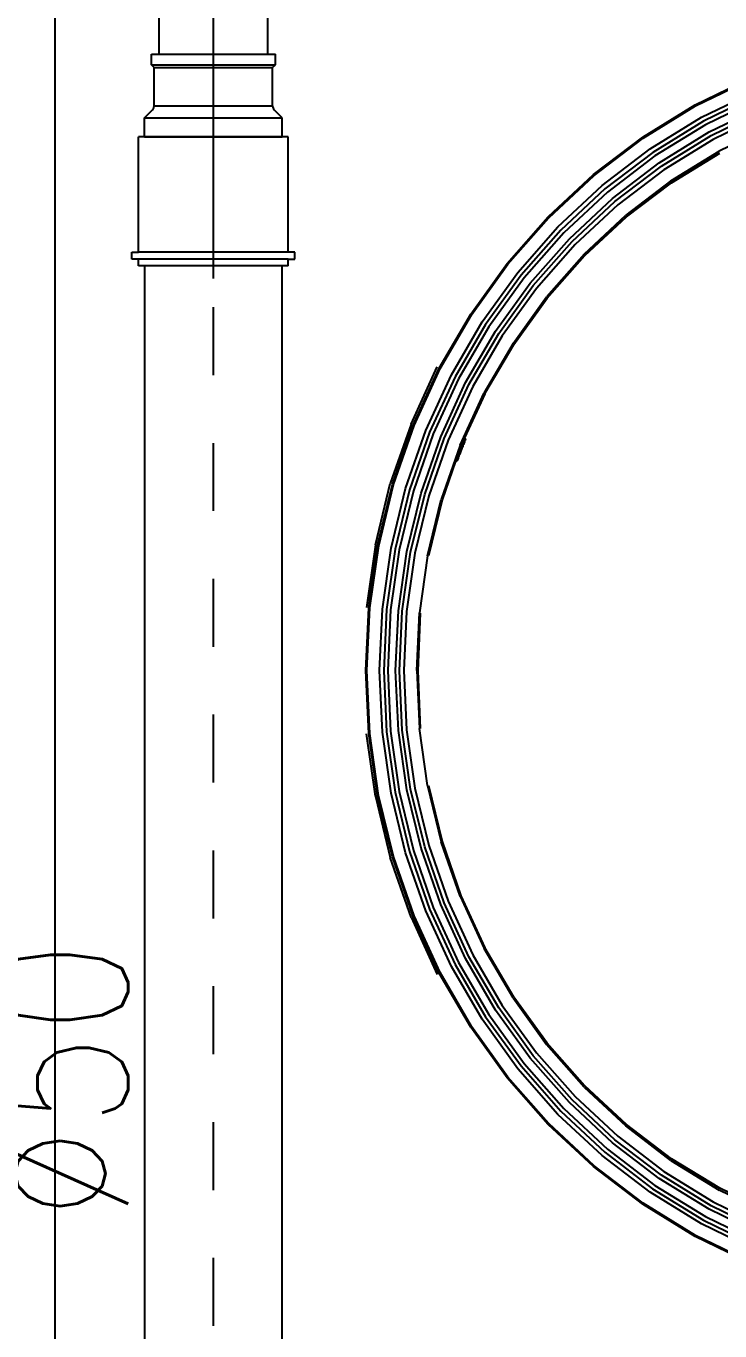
# Model space of a CAD drawing. Extents: x 41.9 to 126, y -21.3 to 38.1.
# Drawn here: x 97.593 to 98.614, y -14.591 to -12.669 of the extents above; entities that cross this region are included whole.
import ezdxf

# ---------------------------------------------------------------- set-up
doc = ezdxf.new("R2010")
doc.units = 0
for name, pattern in [('(_DASHED_)', [0.3, 0.2, -0.1]), ('DASHDOT2', [0.5, 0.25, -0.125, 0, -0.125]), ('ESGOTO_PRIMARIO', [1000, 1000, 0])]:
    doc.linetypes.add(name, pattern=pattern)
doc.layers.get('0').update_dxf_attribs({"linetype": 'CONTINUOUS'})
doc.layers.get('Defpoints').update_dxf_attribs({"linetype": 'CONTINUOUS'})
for name, color, linetype in [('ARQUITETURA_R07', 8, 'CONTINUOUS'), ('CONEXAO-PVC_SOLDAVEL_BRANCO', 84, 'CONTINUOUS'), ('IND_DIAMETRO', 7, 'CONTINUOUS'), ('IND_FLUXO', 3, 'CONTINUOUS'), ('LINHA_CENTRAL', 5, 'CONTINUOUS'), ('LINHA_EIXO', 8, 'DASHDOT2'), ('LISTAGEM_TEXTO', 7, 'CONTINUOUS'), ('TRACADO_INTERNO_CNX', 7, 'CONTINUOUS'), ('TUBO-PVC_SOLDAVEL_BRANCO', 84, 'CONTINUOUS'), ('US_dimension', 7, 'CONTINUOUS')]:
    doc.layers.add(name, color=color, linetype=linetype)
doc.styles.add('ARIAL', font='arial.ttf')
doc.styles.add('romans', font='romans.shx')
doc.dimstyles.new('1_25 A.F', dxfattribs={"dimscale": 0, "dimtxt": 0.2, "dimasz": 0.1, "dimexe": 0.05, "dimexo": 0.05, "dimgap": -0.045, "dimtad": 1, "dimlfac": 0.25, "dimzin": 5, "dimdsep": 46, "dimtxsty": 'ARIAL', "dimcen": 0, "dimclrd": 256, "dimclre": 256, "dimclrt": 256, "dimadec": 0, "dimazin": 0, "dimtfac": 1, "dimtmove": 2, "dimatfit": 3, "dimfxl": 0.08, "dimtolj": 1, "dimtzin": 1, "dimlwd": -1, "dimlwe": -1, "dimarcsym": 0})

# ---------------------------------------------------------------- blocks, each defined once
blk = doc.blocks.new('VISTAS')
at = {"layer": 'ARQUITETURA_R07'}
for p, q in [((0.86418, -1.02829), (0.86418, -0.51807)), ((1.09962, -0.5701), (1.11995, -0.56019)), ((1.0998, -0.57045), (1.1201, -0.56057)), ((1.102, -0.5747), (1.12188, -0.56502)), ((1.12248, -0.56651), (1.10273, -0.57612)), ((1.08032, -0.582), (1.09962, -0.5701)), ((1.08053, -0.58234), (1.0998, -0.57045)), ((1.12303, -0.56788), (1.10341, -0.57743)), ((1.10479, -0.5801), (1.12415, -0.57067)), ((1.08313, -0.58634), (1.102, -0.5747)), ((1.10273, -0.57612), (1.08399, -0.58768)), ((1.10546, -0.58139), (1.12469, -0.57202)), ((1.1253, -0.57353), (1.10621, -0.58283)), ((1.10341, -0.57743), (1.08479, -0.58892)), ((1.08642, -0.59143), (1.10479, -0.5801)), ((1.12712, -0.57808), (1.10845, -0.58718)), ((1.06225, -0.5958), (1.08032, -0.582)), ((1.06249, -0.59611), (1.08053, -0.58234)), ((1.0872, -0.59265), (1.10546, -0.58139)), ((1.10621, -0.58283), (1.08809, -0.59401)), ((1.06545, -0.59984), (1.08313, -0.58634)), ((1.08399, -0.58768), (1.06643, -0.60108)), ((1.08479, -0.58892), (1.06736, -0.60223)), ((1.09073, -0.59811), (1.10845, -0.58718)), ((1.09096, -0.59877), (1.10866, -0.5879)), ((1.06922, -0.60457), (1.08642, -0.59143)), ((1.07011, -0.6057), (1.0872, -0.59265)), ((1.08809, -0.59401), (1.07112, -0.60697)), ((1.04558, -0.61136), (1.06225, -0.5958)), ((1.04585, -0.61164), (1.06249, -0.59611)), ((1.04915, -0.61505), (1.06545, -0.59984)), ((1.09073, -0.59811), (1.07414, -0.61078)), ((1.07439, -0.61137), (1.09096, -0.59877)), ((1.06643, -0.60108), (1.05024, -0.61618)), ((1.06736, -0.60223), (1.05127, -0.61724)), ((1.05334, -0.61938), (1.06922, -0.60457)), ((1.05433, -0.62041), (1.07011, -0.6057)), ((1.07112, -0.60697), (1.05546, -0.62157)), ((1.03047, -0.62853), (1.04558, -0.61136)), ((1.03076, -0.62878), (1.04585, -0.61164)), ((1.05882, -0.62506), (1.07414, -0.61078)), ((1.05909, -0.62558), (1.07439, -0.61137)), ((1.03437, -0.63184), (1.04915, -0.61505)), ((1.05024, -0.61618), (1.03556, -0.63286)), ((1.05127, -0.61724), (1.03669, -0.63381)), ((1.03895, -0.63573), (1.05334, -0.61938)), ((1.04003, -0.63665), (1.05433, -0.62041)), ((1.05546, -0.62157), (1.04127, -0.63769)), ((1.01706, -0.64714), (1.03047, -0.62853)), ((1.01737, -0.64736), (1.03076, -0.62878)), ((1.05882, -0.62506), (1.04495, -0.64082)), ((1.04521, -0.64127), (1.05909, -0.62558)), ((1.02125, -0.65004), (1.03437, -0.63184)), ((1.03556, -0.63286), (1.02253, -0.65093)), ((1.03669, -0.63381), (1.02375, -0.65177)), ((1.02618, -0.65345), (1.03895, -0.63573)), ((1.02734, -0.65425), (1.04003, -0.63665)), ((1.04127, -0.63769), (1.02868, -0.65517)), ((1.03263, -0.65791), (1.04495, -0.64082)), ((1.03289, -0.65829), (1.04521, -0.64127)), ((1.00548, -0.66703), (1.01706, -0.64714)), ((1.00582, -0.66721), (1.01737, -0.64736)), ((1.00993, -0.66949), (1.02125, -0.65004)), ((1.02253, -0.65093), (1.01129, -0.67024)), ((1.02375, -0.65177), (1.01258, -0.67095)), ((1.01517, -0.67237), (1.02618, -0.65345)), ((1.0164, -0.67306), (1.02734, -0.65425)), ((1.02868, -0.65517), (1.01781, -0.67383)), ((1.03263, -0.65791), (1.02201, -0.67616)), ((1.0223, -0.67637), (1.03289, -0.65829)), ((0.99509, -0.68762), (1.00475, -0.66658)), ((0.99586, -0.68798), (1.00548, -0.66703)), ((0.9962, -0.68813), (1.00582, -0.66721)), ((1.00052, -0.68998), (1.00993, -0.66949)), ((1.01129, -0.67024), (1.00194, -0.69059)), ((1.01258, -0.67095), (1.00329, -0.69116)), ((1.006, -0.69232), (1.01517, -0.67237)), ((1.00729, -0.69288), (1.0164, -0.67306)), ((1.01781, -0.67383), (1.00877, -0.69351)), ((1.01317, -0.69539), (1.02201, -0.67616)), ((1.02226, -0.67647), (1.01479, -0.6927)), ((1.0223, -0.67637), (1.02226, -0.67647)), ((0.99509, -0.68762), (0.98748, -0.70954)), ((0.98828, -0.70982), (0.99586, -0.68798)), ((0.98864, -0.70993), (0.9962, -0.68813)), ((0.99311, -0.71133), (1.00052, -0.68998)), ((1.00194, -0.69059), (0.99457, -0.71179)), ((1.00329, -0.69116), (0.99598, -0.71223)), ((0.99878, -0.71311), (1.006, -0.69232)), ((1.00012, -0.71353), (1.00729, -0.69288)), ((1.00877, -0.69351), (1.00166, -0.714)), ((1.01317, -0.69539), (1.00621, -0.71543)), ((1.01347, -0.69556), (1.01151, -0.70121)), ((1.01267, -0.69949), (1.01451, -0.69476)), ((1.01325, -0.69816), (1.01405, -0.69609)), ((1.01476, -0.69277), (1.01347, -0.69556)), ((1.01406, -0.69606), (1.01405, -0.69609)), ((1.01408, -0.69601), (1.01406, -0.69606)), ((1.0141, -0.69597), (1.01408, -0.69601)), ((1.01411, -0.69593), (1.0141, -0.69597)), ((1.01411, -0.69593), (1.01415, -0.69584)), ((1.01415, -0.69584), (1.01422, -0.69564)), ((1.01422, -0.69564), (1.01425, -0.69558)), ((1.01425, -0.69558), (1.0143, -0.69543)), ((1.0143, -0.69543), (1.01431, -0.69539)), ((1.01431, -0.69539), (1.01433, -0.69534)), ((1.01433, -0.69534), (1.01435, -0.69532)), ((1.01435, -0.69532), (1.01437, -0.69526)), ((1.0144, -0.69519), (1.01437, -0.69526)), ((1.0144, -0.69519), (1.01441, -0.69516)), ((1.01442, -0.69512), (1.01441, -0.69516)), ((1.01442, -0.69512), (1.01444, -0.6951)), ((1.01444, -0.6951), (1.01446, -0.69504)), ((1.01447, -0.695), (1.01446, -0.69504)), ((1.01451, -0.69491), (1.01447, -0.695)), ((1.01452, -0.69487), (1.01451, -0.69491)), ((1.01453, -0.69484), (1.01452, -0.69487)), ((1.01456, -0.69477), (1.01453, -0.69484)), ((1.01457, -0.69475), (1.01456, -0.69477)), ((1.0146, -0.69468), (1.01457, -0.69475)), ((1.01461, -0.69464), (1.0146, -0.69468)), ((1.01463, -0.69458), (1.01461, -0.69464)), ((1.01463, -0.69458), (1.01466, -0.69452)), ((1.01463, -0.69458), (1.01465, -0.69455)), ((1.01465, -0.69455), (1.01466, -0.69452)), ((1.01467, -0.69448), (1.01466, -0.69452)), ((1.01469, -0.69444), (1.01467, -0.69448)), ((1.01469, -0.69444), (1.0147, -0.69441)), ((1.0147, -0.69441), (1.01472, -0.69436)), ((1.01474, -0.69431), (1.01472, -0.69436)), ((1.01476, -0.69425), (1.01474, -0.69431)), ((1.01478, -0.69273), (1.01476, -0.69277)), ((1.01476, -0.69277), (1.01482, -0.69279)), ((1.01477, -0.69422), (1.01476, -0.69425)), ((1.01479, -0.69416), (1.01477, -0.69422)), ((1.01479, -0.6927), (1.01478, -0.69273)), ((1.01478, -0.69273), (1.01482, -0.69279)), ((1.01496, -0.69282), (1.01479, -0.6927)), ((1.01479, -0.69416), (1.01482, -0.6941)), ((1.01492, -0.69284), (1.01482, -0.69279)), ((1.01482, -0.6941), (1.01483, -0.69404)), ((1.01483, -0.69404), (1.01485, -0.69402)), ((1.01492, -0.69292), (1.01484, -0.69313)), ((1.01485, -0.69402), (1.01486, -0.69399)), ((1.01486, -0.69399), (1.01487, -0.69395)), ((1.01487, -0.69395), (1.01489, -0.69391)), ((1.01489, -0.69391), (1.01491, -0.69384)), ((1.0149, -0.69387), (1.01489, -0.69391)), ((1.0149, -0.69387), (1.01491, -0.69384)), ((1.01491, -0.69384), (1.01493, -0.6938)), ((1.01492, -0.69284), (1.01495, -0.69285)), ((1.01492, -0.69284), (1.01493, -0.69289)), ((1.01493, -0.69289), (1.01498, -0.69294)), ((1.01499, -0.69291), (1.01493, -0.69289)), ((1.01493, -0.6938), (1.01494, -0.69376)), ((1.01494, -0.69376), (1.01496, -0.69371)), ((1.01495, -0.69285), (1.01501, -0.69287)), ((1.01501, -0.69287), (1.01496, -0.69282)), ((1.01496, -0.69371), (1.01499, -0.69364)), ((1.01498, -0.69367), (1.01496, -0.69371)), ((1.01498, -0.69294), (1.01502, -0.693)), ((1.01499, -0.69361), (1.01498, -0.69367)), ((1.01499, -0.69291), (1.01501, -0.69287)), ((1.01499, -0.69291), (1.01503, -0.69297)), ((1.01499, -0.69291), (1.01505, -0.69294)), ((1.01499, -0.69361), (1.01502, -0.69356)), ((1.01499, -0.69361), (1.01501, -0.69358)), ((1.01499, -0.69361), (1.01499, -0.69364)), ((1.01502, -0.69356), (1.01501, -0.69358)), ((1.01502, -0.693), (1.01505, -0.69307)), ((1.01502, -0.69353), (1.01504, -0.69348)), ((1.01502, -0.69356), (1.01504, -0.69348)), ((1.01502, -0.69356), (1.01502, -0.69353)), ((1.01506, -0.69304), (1.01503, -0.69297)), ((1.01504, -0.69348), (1.01506, -0.69342)), ((1.01504, -0.69348), (1.01505, -0.69345)), ((1.01508, -0.693), (1.01505, -0.69294)), ((1.01505, -0.69307), (1.01506, -0.69304)), ((1.01505, -0.69307), (1.01507, -0.69314)), ((1.01507, -0.69338), (1.01505, -0.69345)), ((1.01506, -0.69342), (1.01505, -0.69345)), ((1.01508, -0.693), (1.01506, -0.69304)), ((1.01506, -0.69304), (1.01509, -0.69309)), ((1.01506, -0.69304), (1.0151, -0.69306)), ((1.01506, -0.69342), (1.01507, -0.69338)), ((1.01507, -0.69314), (1.01509, -0.69309)), ((1.01507, -0.69314), (1.01508, -0.69321)), ((1.01509, -0.69318), (1.01507, -0.69314)), ((1.01509, -0.69332), (1.01507, -0.69338)), ((1.01507, -0.69338), (1.01508, -0.69335)), ((1.01508, -0.693), (1.0151, -0.69306)), ((1.01508, -0.69321), (1.01508, -0.69328)), ((1.01508, -0.69328), (1.01511, -0.69322)), ((1.01509, -0.69332), (1.01508, -0.69328)), ((1.01508, -0.69328), (1.01508, -0.69335)), ((1.01509, -0.69332), (1.01508, -0.69335)), ((1.01509, -0.69309), (1.0151, -0.69306)), ((1.01511, -0.69314), (1.01509, -0.69309)), ((1.01509, -0.69318), (1.01509, -0.69325)), ((1.01509, -0.69325), (1.01509, -0.69332)), ((1.01511, -0.69314), (1.01511, -0.69322)), ((1.0115, -0.70125), (1.00652, -0.71555)), ((1.01151, -0.70121), (1.0115, -0.70125)), ((1.0115, -0.70125), (1.01168, -0.70128)), ((1.01151, -0.70121), (1.01169, -0.70124)), ((1.01169, -0.70124), (1.01168, -0.70128)), ((1.01175, -0.70128), (1.01168, -0.70128)), ((1.01176, -0.70125), (1.01169, -0.70124)), ((1.01185, -0.70085), (1.01172, -0.70118)), ((1.01175, -0.70128), (1.01182, -0.70126)), ((1.01183, -0.70123), (1.01176, -0.70125)), ((1.01188, -0.70124), (1.01182, -0.70126)), ((1.0119, -0.70121), (1.01183, -0.70123)), ((1.01188, -0.70124), (1.01195, -0.7012)), ((1.01196, -0.70117), (1.0119, -0.70121)), ((1.0119, -0.70121), (1.01195, -0.7012)), ((1.012, -0.70116), (1.01195, -0.7012)), ((1.01201, -0.70113), (1.01196, -0.70117)), ((1.012, -0.70116), (1.01205, -0.7011)), ((1.01201, -0.70113), (1.012, -0.70116)), ((1.01206, -0.70107), (1.01201, -0.70113)), ((1.01206, -0.70107), (1.01205, -0.7011)), ((1.0121, -0.70102), (1.01206, -0.70107)), ((1.01212, -0.70099), (1.0121, -0.70102)), ((1.01215, -0.70092), (1.01212, -0.70099)), ((1.01217, -0.70088), (1.01215, -0.70092)), ((1.0122, -0.70082), (1.01217, -0.70088)), ((1.01217, -0.70088), (1.01219, -0.70085)), ((1.01221, -0.70078), (1.01219, -0.70085)), ((1.01219, -0.70085), (1.0122, -0.70082)), ((1.0122, -0.70082), (1.01221, -0.70078)), ((1.01221, -0.70078), (1.01224, -0.70072)), ((1.01223, -0.70075), (1.01221, -0.70078)), ((1.01223, -0.70075), (1.01225, -0.70069)), ((1.01224, -0.70072), (1.01223, -0.70075)), ((1.01227, -0.70066), (1.01224, -0.70072)), ((1.01225, -0.70069), (1.01228, -0.70062)), ((1.01227, -0.70066), (1.01225, -0.70069)), ((1.01228, -0.70062), (1.01227, -0.70066)), ((1.0123, -0.70057), (1.01228, -0.70062)), ((1.0123, -0.70057), (1.01233, -0.7005)), ((1.0123, -0.70057), (1.01232, -0.70053)), ((1.01232, -0.70053), (1.01233, -0.7005)), ((1.01233, -0.7005), (1.01234, -0.70046)), ((1.01236, -0.70042), (1.01234, -0.70046)), ((1.01236, -0.70042), (1.01238, -0.70038)), ((1.01239, -0.70034), (1.01238, -0.70038)), ((1.01241, -0.7003), (1.01239, -0.70034)), ((1.01244, -0.70023), (1.01241, -0.7003)), ((1.01243, -0.70027), (1.01241, -0.7003)), ((1.01245, -0.70021), (1.01243, -0.70027)), ((1.01244, -0.70023), (1.01243, -0.70027)), ((1.01244, -0.70023), (1.01246, -0.70018)), ((1.01245, -0.70021), (1.01246, -0.70018)), ((1.01246, -0.70018), (1.01248, -0.70014)), ((1.01248, -0.70014), (1.01249, -0.7001)), ((1.01249, -0.7001), (1.0125, -0.70007)), ((1.0125, -0.70007), (1.01252, -0.70001)), ((1.01252, -0.70001), (1.01254, -0.69999)), ((1.01254, -0.69999), (1.01256, -0.69992)), ((1.01256, -0.69992), (1.01259, -0.69986)), ((1.01259, -0.69986), (1.01263, -0.69974)), ((1.01263, -0.69974), (1.01265, -0.6997)), ((1.01267, -0.69966), (1.01265, -0.6997)), ((1.01267, -0.69966), (1.01275, -0.69944)), ((1.01275, -0.69944), (1.01278, -0.69937)), ((1.01278, -0.69937), (1.01282, -0.69928)), ((1.01282, -0.69928), (1.01286, -0.69915)), ((1.01286, -0.69915), (1.01288, -0.69911)), ((1.01288, -0.69911), (1.01294, -0.69896)), ((1.01294, -0.69896), (1.01296, -0.69888)), ((1.01295, -0.69892), (1.01294, -0.69896)), ((1.01295, -0.69892), (1.01296, -0.69888)), ((1.01316, -0.69839), (1.01296, -0.69888)), ((1.01318, -0.69833), (1.01316, -0.69839)), ((1.01318, -0.69833), (1.01321, -0.69827)), ((1.01321, -0.69827), (1.01322, -0.69823)), ((1.01322, -0.69823), (1.01325, -0.69816)), ((0.98199, -0.73213), (0.98748, -0.70954)), ((0.98282, -0.73231), (0.98828, -0.70982)), ((0.98319, -0.73239), (0.98864, -0.70993)), ((0.98777, -0.73333), (0.99311, -0.71133)), ((0.99457, -0.71179), (0.98927, -0.73364)), ((0.99598, -0.71223), (0.99071, -0.73393)), ((0.99359, -0.73452), (0.99878, -0.71311)), ((0.99495, -0.7348), (1.00012, -0.71353)), ((1.00166, -0.714), (0.99653, -0.73512)), ((1.0012, -0.73608), (1.00621, -0.71543)), ((1.00652, -0.71555), (1.00153, -0.73616)), ((0.98199, -0.73213), (0.97868, -0.75515)), ((0.97954, -0.75525), (0.98282, -0.73231)), ((0.97992, -0.75528), (0.98319, -0.73239)), ((0.98457, -0.75576), (0.98777, -0.73333)), ((0.98927, -0.73364), (0.9861, -0.75591)), ((0.99071, -0.73393), (0.98756, -0.75606)), ((0.99048, -0.75636), (0.99359, -0.73452)), ((0.99186, -0.7565), (0.99495, -0.7348)), ((0.99653, -0.73512), (0.99346, -0.75666)), ((1.0012, -0.73608), (0.9982, -0.75714)), ((0.97846, -0.7784), (0.97954, -0.75525)), ((0.97884, -0.7784), (0.97992, -0.75528)), ((0.98351, -0.7784), (0.98457, -0.75576)), ((0.9861, -0.75591), (0.98505, -0.77841)), ((0.98756, -0.75606), (0.98651, -0.7784)), ((0.98944, -0.7784), (0.99048, -0.75636)), ((0.99084, -0.77841), (0.99186, -0.7565)), ((0.99346, -0.75666), (0.99244, -0.7784)), ((0.99721, -0.7784), (0.9982, -0.75714)), ((0.99769, -0.77842), (0.99861, -0.75719)), ((0.97954, -0.80156), (0.97846, -0.7784)), ((0.97992, -0.80152), (0.97884, -0.7784)), ((0.98457, -0.80105), (0.98351, -0.7784)), ((0.98505, -0.77841), (0.9861, -0.80089)), ((0.98651, -0.7784), (0.98756, -0.80074)), ((0.99048, -0.80045), (0.98944, -0.7784)), ((0.99186, -0.80031), (0.99084, -0.77841)), ((0.99244, -0.7784), (0.99346, -0.80015)), ((0.99721, -0.7784), (0.9982, -0.79967)), ((0.99861, -0.79965), (0.99769, -0.77842)), ((0.98199, -0.82466), (0.97868, -0.80164)), ((0.98282, -0.82449), (0.97954, -0.80156)), ((0.98318, -0.82441), (0.97992, -0.80152)), ((0.98777, -0.82347), (0.98457, -0.80105)), ((0.9861, -0.80089), (0.98927, -0.82317)), ((0.98756, -0.80074), (0.99071, -0.82287)), ((0.99359, -0.82228), (0.99048, -0.80045)), ((0.99495, -0.822), (0.99186, -0.80031)), ((0.99346, -0.80015), (0.99653, -0.82168)), ((1.0012, -0.82072), (0.9982, -0.79967)), ((1.0012, -0.82072), (1.00621, -0.84137)), ((1.00153, -0.82065), (1.00652, -0.84126)), ((0.98199, -0.82466), (0.98748, -0.84724)), ((0.98828, -0.84698), (0.98282, -0.82449)), ((0.98864, -0.84687), (0.98318, -0.82441)), ((0.9931, -0.84547), (0.98777, -0.82347)), ((0.98927, -0.82317), (0.99457, -0.84501)), ((0.99071, -0.82287), (0.99598, -0.84457)), ((0.99878, -0.84369), (0.99359, -0.82228)), ((1.00012, -0.84328), (0.99495, -0.822)), ((0.99653, -0.82168), (1.00166, -0.84279)), ((0.99457, -0.84501), (1.00194, -0.86621)), ((0.99598, -0.84457), (1.00329, -0.86563)), ((1.006, -0.86447), (0.99878, -0.84369)), ((1.00729, -0.86393), (1.00012, -0.84328)), ((1.00166, -0.84279), (1.00877, -0.86329)), ((1.01317, -0.86141), (1.00621, -0.84137)), ((1.00652, -0.84126), (1.01347, -0.86125)), ((0.99509, -0.86916), (0.98748, -0.84724)), ((0.99586, -0.86881), (0.98828, -0.84698)), ((0.9962, -0.86866), (0.98864, -0.84687)), ((1.00052, -0.86682), (0.9931, -0.84547)), ((1.01517, -0.88442), (1.006, -0.86447)), ((1.0164, -0.88375), (1.00729, -0.86393)), ((1.00877, -0.86329), (1.01781, -0.88296)), ((1.01317, -0.86141), (1.02201, -0.88064)), ((1.01347, -0.86125), (1.0223, -0.88044)), ((0.99509, -0.86916), (1.00475, -0.8902)), ((1.00548, -0.88977), (0.99586, -0.86881)), ((1.00582, -0.88958), (0.9962, -0.86866)), ((1.00993, -0.88731), (1.00052, -0.86682)), ((1.00194, -0.86621), (1.01129, -0.88656)), ((1.00329, -0.86563), (1.01258, -0.88585)), ((1.02734, -0.90255), (1.0164, -0.88375)), ((1.01781, -0.88296), (1.02868, -0.90163)), ((1.03263, -0.89889), (1.02201, -0.88064)), ((1.03289, -0.89855), (1.0223, -0.88044)), ((1.02125, -0.90675), (1.00993, -0.88731)), ((1.01129, -0.88656), (1.02253, -0.90587)), ((1.01258, -0.88585), (1.02375, -0.90503)), ((1.02618, -0.90335), (1.01517, -0.88442)), ((1.01706, -0.90965), (1.00548, -0.88977)), ((1.01737, -0.90943), (1.00582, -0.88958)), ((1.04003, -0.92015), (1.02734, -0.90255)), ((1.02868, -0.90163), (1.04127, -0.9191)), ((1.03263, -0.89889), (1.04495, -0.91598)), ((1.03289, -0.89855), (1.03292, -0.89865)), ((1.04521, -0.91556), (1.03292, -0.89865)), ((1.03437, -0.92495), (1.02125, -0.90675)), ((1.02253, -0.90587), (1.03556, -0.92394)), ((1.02375, -0.90503), (1.03669, -0.92299)), ((1.03895, -0.92107), (1.02618, -0.90335)), ((1.03047, -0.92826), (1.01706, -0.90965)), ((1.03076, -0.92801), (1.01737, -0.90943)), ((1.05882, -0.93174), (1.04495, -0.91598)), ((1.05908, -0.93125), (1.04521, -0.91556)), ((1.05334, -0.93741), (1.03895, -0.92107)), ((1.05433, -0.93639), (1.04003, -0.92015)), ((1.04127, -0.9191), (1.05546, -0.93522)), ((1.04915, -0.94174), (1.03437, -0.92495)), ((1.03556, -0.92394), (1.05024, -0.94062)), ((1.03669, -0.92299), (1.05127, -0.93955)), ((1.04558, -0.94543), (1.03047, -0.92826)), ((1.04584, -0.94515), (1.03076, -0.92801)), ((1.05882, -0.93174), (1.07413, -0.94602)), ((1.07439, -0.94546), (1.05908, -0.93125)), ((1.07011, -0.9511), (1.05433, -0.93639)), ((1.05546, -0.93522), (1.07112, -0.94983)), ((1.05024, -0.94062), (1.06643, -0.95572)), ((1.05127, -0.93955), (1.06736, -0.95456)), ((1.06921, -0.95222), (1.05334, -0.93741)), ((1.06225, -0.96099), (1.04558, -0.94543)), ((1.06249, -0.96068), (1.04584, -0.94515)), ((1.06545, -0.95695), (1.04915, -0.94174)), ((1.09073, -0.95869), (1.07413, -0.94602)), ((1.09096, -0.95806), (1.07439, -0.94546)), ((1.07112, -0.94983), (1.08808, -0.96279)), ((1.06643, -0.95572), (1.08398, -0.96912)), ((1.06736, -0.95456), (1.08479, -0.96788)), ((1.08642, -0.96536), (1.06921, -0.95222)), ((1.0872, -0.96415), (1.07011, -0.9511)), ((1.08053, -0.97446), (1.06249, -0.96068)), ((1.08312, -0.97045), (1.06545, -0.95695)), ((1.09073, -0.95869), (1.10845, -0.96962)), ((1.10866, -0.96893), (1.09096, -0.95806)), ((1.08032, -0.97479), (1.06225, -0.96099)), ((1.10479, -0.97669), (1.08642, -0.96536)), ((1.10545, -0.97541), (1.0872, -0.96415)), ((1.08808, -0.96279), (1.1062, -0.97396)), ((1.08398, -0.96912), (1.10273, -0.98068)), ((1.08479, -0.96788), (1.10341, -0.97936)), ((1.12712, -0.97871), (1.10845, -0.96962)), ((1.12723, -0.97793), (1.10866, -0.96893)), ((1.09962, -0.9867), (1.08032, -0.97479)), ((1.0998, -0.98634), (1.08053, -0.97446)), ((1.102, -0.98209), (1.08312, -0.97045)), ((1.1062, -0.97396), (1.1253, -0.98326)), ((1.10341, -0.97936), (1.12303, -0.98892)), ((1.12415, -0.98612), (1.10479, -0.97669)), ((1.12469, -0.98478), (1.10545, -0.97541)), ((1.12188, -0.99178), (1.102, -0.98209)), ((1.10273, -0.98068), (1.12248, -0.99029)), ((1.11995, -0.9966), (1.09962, -0.9867)), ((1.1201, -0.99623), (1.0998, -0.98634))]:
    blk.add_line(p, q, dxfattribs=at)
blk = doc.blocks.new('*U58', base_point=(22.16238, -11.64846))
for p, q in [((22.16488, -11.62096), (22.16488, -11.61846)), ((22.16488, -11.61846), (22.16738, -11.61846)), ((22.16738, -11.61846), (22.16738, -11.62096)), ((22.16238, -11.62096), (22.16488, -11.62096)), ((22.16238, -11.67596), (22.16238, -11.62097)), ((22.16238, -11.62097), (22.16488, -11.62097)), ((22.16738, -11.62096), (22.20986, -11.62096)), ((22.20986, -11.67596), (22.20986, -11.62096)), ((22.16238, -11.67596), (22.16488, -11.67596)), ((22.16488, -11.67596), (22.16488, -11.67846)), ((22.16738, -11.67846), (22.16738, -11.67596)), ((22.16738, -11.67596), (22.20986, -11.67596)), ((22.16488, -11.67846), (22.16738, -11.67846))]:
    blk.add_line(p, q)
at = {"layer": 'LINHA_CENTRAL'}
blk.add_line((22.15772, -11.64846), (22.21689, -11.64846), dxfattribs=at)
at = {"layer": 'TRACADO_INTERNO_CNX'}
for p, q in [((22.16488, -11.67596), (22.16488, -11.62097)), ((22.16738, -11.67596), (22.16738, -11.62096))]:
    blk.add_line(p, q, dxfattribs=at)
blk = doc.blocks.new('*U59', base_point=(23.01508, -11.00503))
for p, q in [((23.01508, -10.97968), (23.02208, -10.97968)), ((23.01508, -10.97968), (23.01508, -11.03038)), ((23.02208, -10.97968), (23.02505, -10.98264)), ((23.02646, -10.98323), (23.04058, -10.98323)), ((23.04058, -10.98323), (23.04158, -10.98223)), ((23.04158, -10.98223), (23.04558, -10.98223)), ((23.04558, -10.98223), (23.04558, -11.02783)), ((23.02208, -11.03038), (23.02505, -11.02741)), ((23.02646, -11.02683), (23.04058, -11.02683)), ((23.04058, -11.02683), (23.04158, -11.02783)), ((23.04158, -11.02783), (23.04558, -11.02783)), ((23.01508, -11.03038), (23.02208, -11.03038))]:
    blk.add_line(p, q)
for centre, start, end in [((23.02646, -10.98123), 225, 270), ((23.02646, -11.02883), 90, 135)]:
    blk.add_arc(centre, 0.002, start, end)
at = {"layer": 'LINHA_CENTRAL'}
blk.add_line((23.00508, -11.00503), (23.05558, -11.00503), dxfattribs=at)
at = {"layer": 'TRACADO_INTERNO_CNX'}
for p, q in [((23.02208, -10.97968), (23.02208, -11.03038)), ((23.02646, -10.98323), (23.02646, -11.02683)), ((23.04058, -10.98323), (23.04058, -11.02683)), ((23.04158, -10.98223), (23.04158, -11.02783))]:
    blk.add_line(p, q, dxfattribs=at)
blk = doc.blocks.new('*U60', base_point=(23.02971, -10.98532))
for p, q in [((23.03949, -10.96472), (23.04751, -10.96472)), ((23.04871, -10.96352), (23.0475, -10.96473)), ((23.06371, -10.96352), (23.04871, -10.96352)), ((23.06471, -10.96252), (23.06371, -10.96352)), ((23.06871, -10.96252), (23.06471, -10.96252)), ((23.06871, -10.96252), (23.06871, -11.00812)), ((23.03949, -11.00592), (23.04751, -11.00592)), ((23.04871, -11.00712), (23.0475, -11.00591)), ((23.06371, -11.00712), (23.04871, -11.00712)), ((23.06471, -11.00812), (23.06371, -11.00712)), ((23.06871, -11.00812), (23.06471, -11.00812))]:
    blk.add_line(p, q)
for radius in [0.0228, 0.02, 0.0188]:
    blk.add_circle((23.02971, -10.98532), radius)
for centre, start, end in [((23.03693, -10.97539), 126.0047, 233.9953), ((23.0225, -10.99526), 306.0047, 53.9953)]:
    blk.add_arc(centre, 0.01228, start, end)
at = {"layer": 'LINHA_CENTRAL'}
for p, q in [((23.02971, -10.94845), (23.02971, -11.02219)), ((23.08241, -10.98532), (22.99285, -10.98532))]:
    blk.add_line(p, q, dxfattribs=at)
at = {"layer": 'TRACADO_INTERNO_CNX'}
for p, q in [((23.0475, -10.96473), (23.0475, -10.97106)), ((23.04871, -10.97272), (23.04871, -10.96352)), ((23.06371, -10.96352), (23.06371, -11.00712)), ((23.06471, -10.96252), (23.06471, -11.00812)), ((23.0475, -11.00591), (23.0475, -10.99959)), ((23.04871, -10.99792), (23.04871, -11.00712))]:
    blk.add_line(p, q, dxfattribs=at)
blk = doc.blocks.new('*D120')
at = {"layer": 'Defpoints', "color": 0, "transparency": 16777216}
for p in [(97.8688, -12.4789), (97.2823, -15.6789), (97.8688, -15.6789)]:
    blk.add_point(p, dxfattribs=at)
at = {"layer": 'US_dimension', "transparency": 16777216}
for p, q in [((97.8188, -12.4789), (97.2323, -12.4789)), ((97.2823, -12.5789), (97.2823, -15.5789)), ((97.2373, -13.8591), (96.943, -13.8591)), ((96.943, -13.8591), (96.943, -14.2987)), ((97.2373, -14.2987), (97.2373, -13.8591)), ((96.943, -14.2987), (97.2373, -14.2987)), ((97.8188, -15.6789), (97.2323, -15.6789))]:
    blk.add_line(p, q, dxfattribs=at)
for points in [[(97.2656, -12.5789), (97.2989, -12.5789), (97.2823, -12.4789)], [(97.2656, -15.5789), (97.2989, -15.5789), (97.2823, -15.6789)]]:
    blk.add_solid(points, dxfattribs=at)
at = {"layer": 'US_dimension', "transparency": 16777216, "insert": (97.0901, -14.0789), "char_height": 0.2, "attachment_point": 5, "rotation": 90, "style": 'ARIAL'}
blk.add_mtext('\\A1;.80', dxfattribs=at)

msp = doc.modelspace()

# ---------------------------------------------------------------- linework, layer by layer
at = {"layer": 'IND_FLUXO'}
msp.add_lwpolyline([(97.8688, -13.7028, 0, 0, 0), (97.8688, -14.3528, 0.2, 0, 0), (97.8688, -14.7028, 0, 0, 0)], format="xyseb", dxfattribs=at)
at = {"layer": 'LINHA_EIXO', "linetype": '(_DASHED_)', "ltscale": 0.5}
msp.add_line((97.8688, -15.3832), (97.8688, 2.8827), dxfattribs=at)
at = {"layer": 'TUBO-PVC_SOLDAVEL_BRANCO', "linetype": 'ESGOTO_PRIMARIO'}
for points in [[(97.8688, -12.6349), (97.7888, -12.6349), (97.7888, -12.7104), (97.8688, -12.7104), (97.9488, -12.7104), (97.9488, -12.6349)], [(97.8688, -13.0223), (97.7674, -13.0223), (97.7674, -15.3832), (97.8688, -15.3832), (97.9702, -15.3832), (97.9702, -13.0223)]]:
    msp.add_lwpolyline(points, close=True, dxfattribs=at)

# ---------------------------------------------------------------- block references
at = {"layer": 'CONEXAO-PVC_SOLDAVEL_BRANCO', "xscale": 4, "yscale": 4, "zscale": 4}
for name, p, rotation in [('*U60', (97.8688, -12.4789), 270), ('*U59', (97.8688, -12.8324), 90), ('*U58', (97.8688, -13.0223), 90)]:
    msp.add_blockref(name, p, dxfattribs=dict(at, rotation=rotation))
at = {"layer": 'LISTAGEM_TEXTO', "xscale": 4, "yscale": 4, "zscale": 4}
msp.add_blockref('VISTAS', (94.1793, -10.5048), dxfattribs=at)

# ---------------------------------------------------------------- texts
at = {"layer": 'IND_DIAMETRO', "style": 'romans', "width": 0.8}
msp.add_text('%%C50', height=0.2, rotation=90, dxfattribs=at).set_placement((97.7434, -14.4275))

# ---------------------------------------------------------------- dimensions: what is measured, and where the dimension line sits
at = {"layer": 'US_dimension'}
dim = msp.add_linear_dim(base=(97.2823, -15.6789), p1=(97.8688, -12.4789), p2=(97.8688, -15.6789), angle=90, dimstyle='1_25 A.F', override={"dimscale": 1}, dxfattribs=at)
dim.commit()
dim.dimension.update_dxf_attribs({"geometry": '*D120', "text_midpoint": (97.0901, -14.0789)})

doc.saveas('drawing.dxf')
